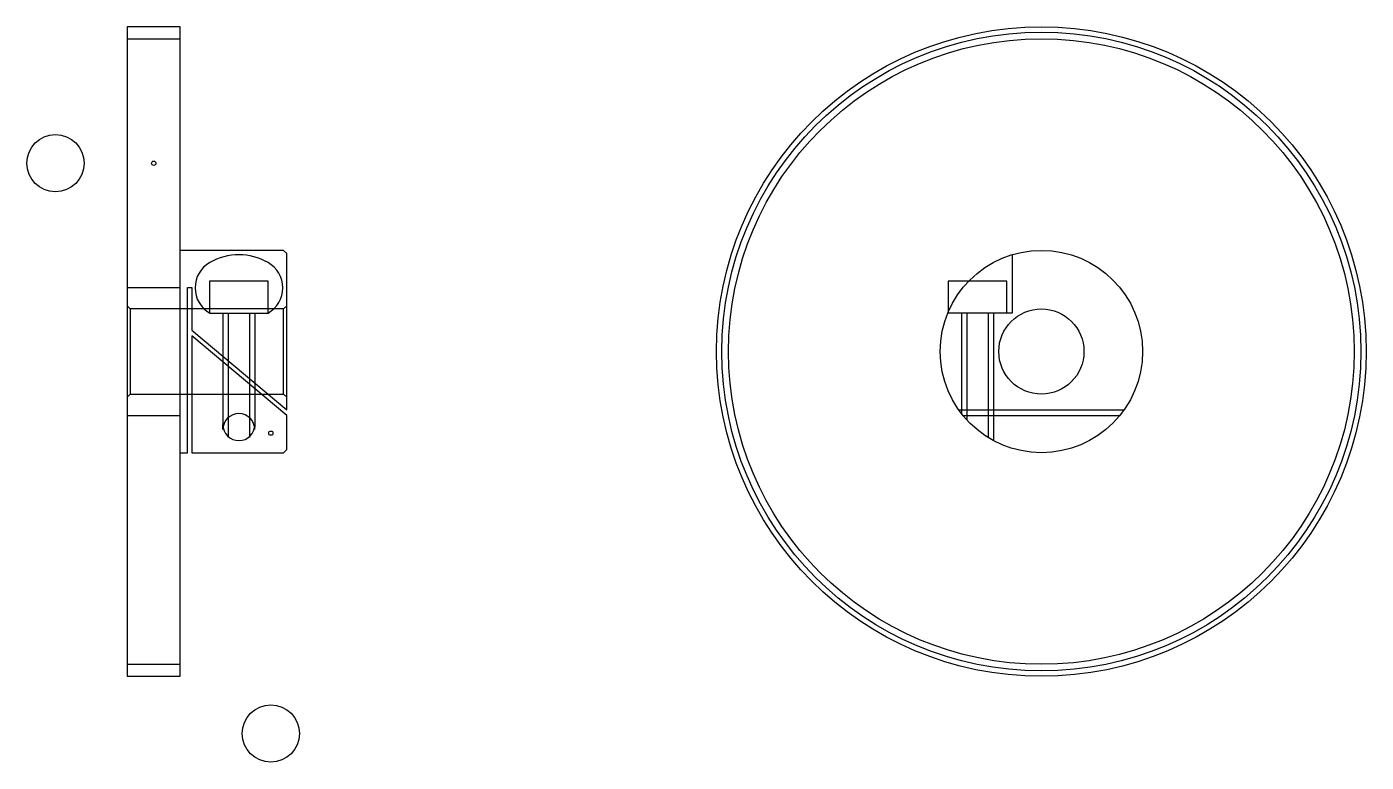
# Model space of a CAD drawing. Header units: metres. Extents: x 31 to 157, y 17 to 86.
import ezdxf

# ---------------------------------------------------------------- set-up
doc = ezdxf.new("R2010")
doc.units = ezdxf.units.M

msp = doc.modelspace()

# ---------------------------------------------------------------- linework, layer by layer
at = {"color": 4}
for p, q in [((40.353981, 84.861725), (45.353981, 84.861725)), ((48.112347, 59.096725), (53.595615, 59.096725)), ((118.443047, 50.013508), (133.97287, 50.013508)), ((118.842506, 49.486725), (133.573425, 49.486725)), ((49.353981, 48.155773), (49.353981, 48.620125)), ((52.353981, 48.155773), (52.353981, 48.620125)), ((40.353981, 26.111725), (45.353981, 26.111725))]:
    msp.add_line(p, q, dxfattribs=at)
for points in [[(40.353981, 24.986725), (40.353981, 24.986725), (45.353981, 24.986725), (45.353981, 24.986725), (45.353981, 85.986725), (45.353981, 85.986725), (40.353981, 85.986725), (40.353981, 85.986725), (40.353981, 24.986725)], [(45.353981, 45.986725), (46.026546, 45.986725), (46.026546, 61.486725), (46.430088, 61.486725), (46.430088, 57.501545), (55.353981, 50.013508), (55.353981, 64.686722), (55.053982, 64.986725), (45.353981, 64.986725)], [(48.103981, 59.096725), (53.603981, 59.096725), (53.603981, 62.096725), (48.103981, 62.096725), (48.103981, 59.096725)], [(46.430088, 45.986725), (55.053982, 45.986725), (55.353981, 46.286724), (55.353981, 49.486725), (46.430088, 56.974762), (46.430088, 45.986725)]]:
    msp.add_lwpolyline(points, dxfattribs=at)
for radius in [30.5, 29.375, 9.5, 4]:
    msp.add_circle((126.207962, 55.486725), radius, dxfattribs=at)
at = {"color": 5}
for centre, radius in [((33.628319, 73.174225), 2.690265), ((42.853981, 73.174225), 0.20177), ((53.853981, 47.820057), 0.20177), ((53.853981, 19.606194), 2.690265)]:
    msp.add_circle(centre, radius, dxfattribs=at)
at = {"color": 4}
for centre, radius, start, end in [((50.853981, 59.096725), 5.483267, 60.00000126, 119.99999874), ((49.483166, 61.47105), 2.741633, 120.00000728, 239.99999102), ((52.224796, 61.47105), 2.741633, 300.00000898, 59.99999272), ((50.853981, 48.155773), 1.5, 0, 180), ((50.853981, 48.620125), 1.5, 180, 0)]:
    msp.add_arc(centre, radius, start, end, dxfattribs=at)
at = {"layer": 'DASHDOT', "color": 7}
msp.add_circle((126.207962, 55.486725), 30, dxfattribs=at)
at = {"layer": 'HIDDEN', "color": 4}
for p, q in [((40.353981, 61.486725), (45.353981, 61.486725)), ((40.65398, 59.486725), (40.65398, 51.486725)), ((55.353981, 59.786724), (55.053982, 59.486725)), ((49.353981, 59.096725), (49.353981, 48.387947)), ((49.853981, 59.096725), (49.853981, 47.408978)), ((51.853981, 59.096725), (51.853981, 47.408978)), ((52.353981, 59.096725), (52.353981, 48.387947)), ((118.707962, 59.096725), (118.707962, 49.655773)), ((119.207962, 59.096725), (119.207962, 49.06411)), ((121.207962, 59.096725), (121.207962, 47.408978)), ((121.707962, 59.096725), (121.707962, 47.120125)), ((55.353981, 51.186726), (55.053982, 51.486725)), ((40.353981, 49.486725), (45.353981, 49.486725))]:
    msp.add_line(p, q, dxfattribs=at)
for points in [[(123.457962, 64.579994), (123.457962, 59.096725), (117.457962, 59.096725)], [(122.957962, 59.096725), (122.957962, 62.096725), (117.457962, 62.096725), (117.457962, 59.096725)], [(40.353981, 51.186726), (40.65398, 51.486725), (55.053982, 51.486725), (55.053982, 59.486725), (40.65398, 59.486725), (40.353981, 59.786724)]]:
    msp.add_lwpolyline(points, dxfattribs=at)

doc.saveas('drawing.dxf')
